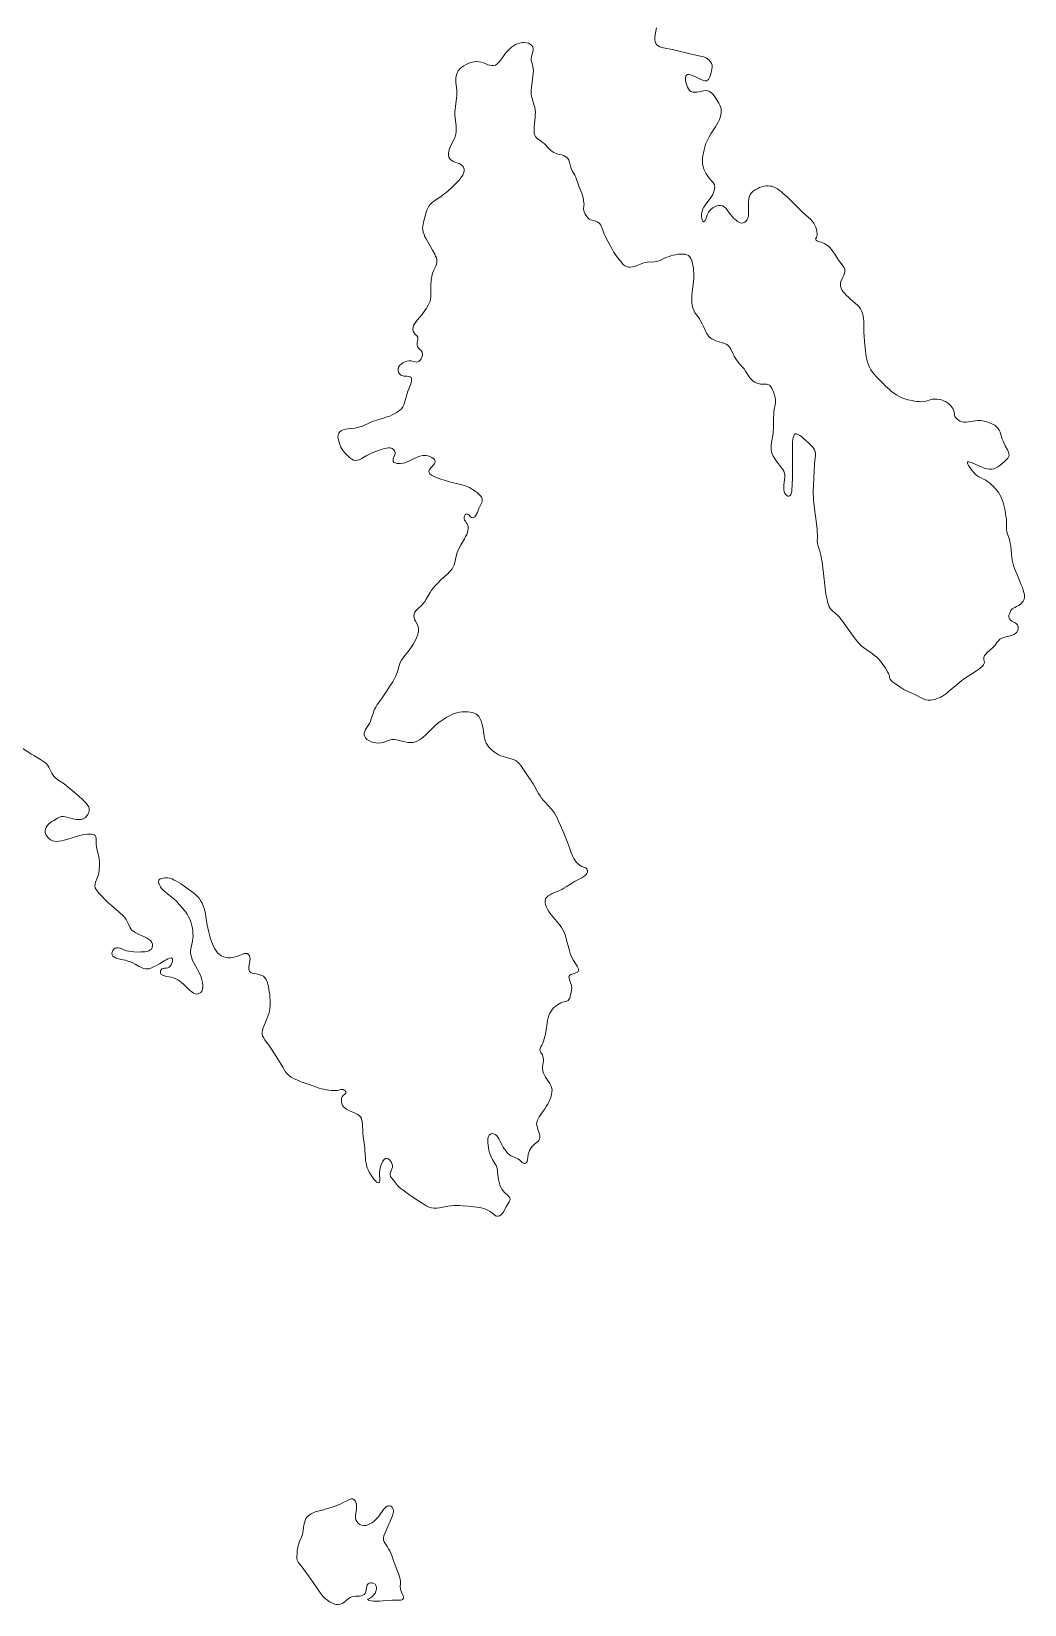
# Model space of a CAD drawing. Header units: metres. Extents: x 793723 to 812165, y 297650 to 314276.
# Drawn here: x 803831 to 804659, y 298313 to 299625 of the extents above; entities that cross this region are included whole.
import ezdxf

# ---------------------------------------------------------------- set-up
doc = ezdxf.new("R2010")
doc.units = ezdxf.units.M

msp = doc.modelspace()

# ---------------------------------------------------------------- linework, layer by layer
at = {"linetype": 'Continuous', "lineweight": 13}
for points in [[(804352.21, 299627.63), (804351.44, 299623.53), (804351.11, 299621.54), (804350.89, 299619.55), (804350.89, 299617.78), (804351.12, 299616.12), (804351.68, 299614.79), (804352.57, 299613.69), (804353.58, 299612.81), (804355.02, 299612.03), (804356.58, 299611.48), (804358.25, 299611.05), (804366.71, 299609.29), (804371.28, 299608.31), (804375.84, 299607.21), (804380.41, 299606.01), (804382.64, 299605.46), (804388.98, 299604.25)], [(804249.35, 299593.87), (804249.12, 299595.64), (804248.23, 299598.85), (804247.89, 299600.39), (804247.88, 299601.94), (804247.99, 299603.38), (804248.32, 299604.82), (804249.21, 299607.7), (804249.54, 299609.03), (804249.53, 299610.36), (804249.09, 299611.8), (804248.19, 299613.12), (804246.85, 299614.22), (804245.41, 299614.89), (804243.74, 299615.32), (804241.96, 299615.43), (804240.18, 299615.43), (804238.28, 299615.09), (804236.39, 299614.53), (804234.73, 299613.75), (804233.17, 299612.64), (804231.5, 299611.53), (804230.06, 299610.2), (804228.62, 299608.76), (804227.17, 299607.32), (804225.84, 299605.77), (804224.62, 299604.22), (804221.29, 299599.78), (804220.29, 299598.45), (804219.18, 299597.45), (804217.96, 299596.68), (804216.52, 299596.34), (804214.96, 299596.23), (804213.29, 299596.55), (804211.62, 299596.99), (804209.84, 299597.65), (804207.94, 299598.42), (804206.05, 299599.08)], [(804206.05, 299599.08), (804204.16, 299599.52), (804202.15, 299599.63), (804200.04, 299599.4), (804197.93, 299598.84), (804195.7, 299598.17), (804193.7, 299597.28), (804191.7, 299596.17), (804189.92, 299594.95), (804188.26, 299593.62), (804186.93, 299591.96), (804186.04, 299590.18), (804185.49, 299588.3), (804185.05, 299586.2), (804184.94, 299584.1), (804184.95, 299581.99), (804185.17, 299579.89), (804185.74, 299575.69), (804185.85, 299573.59), (804185.86, 299571.26), (804185.64, 299569.05), (804184.66, 299562.19), (804184.33, 299559.86), (804184.22, 299557.54), (804184.23, 299555.21), (804184.45, 299552.78), (804185.14, 299545.81), (804185.25, 299543.48), (804185.15, 299541.27), (804184.93, 299539.06), (804184.27, 299536.95), (804183.49, 299534.85), (804182.5, 299532.86), (804180.5, 299528.87), (804179.62, 299526.87), (804179.06, 299524.99), (804178.74, 299523.11), (804178.74, 299521.45)], [(804388.98, 299604.25), (804390.99, 299603.71), (804392.77, 299603.05), (804393.99, 299602.38), (804395.11, 299601.5), (804396.11, 299600.73), (804397.23, 299599.4), (804398.12, 299598.08), (804398.57, 299596.53), (804398.68, 299594.98), (804398.46, 299593.32), (804398.02, 299591.55), (804397.25, 299588.45), (804396.81, 299587.01), (804396.26, 299585.79), (804395.59, 299584.79), (804394.81, 299584.13), (804393.92, 299583.68), (804392.48, 299583.57), (804390.92, 299584.01), (804389.25, 299584.67), (804383.79, 299587.31), (804382.01, 299588.08), (804380.56, 299588.52), (804379.33, 299588.74), (804378.22, 299588.74), (804377.33, 299588.29), (804376.67, 299587.52), (804376.45, 299586.3), (804376.34, 299584.86), (804376.57, 299583.2), (804376.9, 299581.54), (804377.46, 299579.88), (804378.02, 299578.22), (804378.92, 299576.79), (804379.81, 299575.57), (804381.04, 299574.69), (804382.48, 299574.14)], [(804274.77, 299521.22), (804273.21, 299521.77), (804271.77, 299522.21), (804269.21, 299522.65), (804267.98, 299523.09), (804266.64, 299523.75), (804265.2, 299524.74), (804263.86, 299525.85), (804262.52, 299527.17), (804258.5, 299531.26), (804257.05, 299532.47), (804255.72, 299533.57), (804253.15, 299535.23), (804252.15, 299536), (804251.26, 299536.99), (804250.7, 299538.21), (804250.36, 299539.65), (804250.25, 299541.31), (804250.24, 299543.08), (804250.35, 299544.85), (804250.45, 299547.73), (804251.11, 299553.48), (804251.22, 299555.47), (804251.32, 299557.36), (804251.1, 299559.24), (804250.87, 299561.23), (804250.31, 299563.11), (804248.63, 299568.75), (804248.07, 299570.85), (804247.84, 299572.62), (804247.84, 299574.28), (804247.83, 299576.16), (804247.94, 299577.93), (804248.27, 299580.26), (804249.25, 299587.23), (804249.47, 299589.55), (804249.58, 299591.77), (804249.35, 299593.87)], [(804382.48, 299574.14), (804384.15, 299574.03), (804385.93, 299574.15), (804387.82, 299574.48), (804391.5, 299575.16), (804393.16, 299575.38), (804394.83, 299575.27), (804395.95, 299574.95), (804396.84, 299574.5), (804398.18, 299573.51), (804399.29, 299572.3), (804400.41, 299570.97), (804401.41, 299569.42), (804403.42, 299566.33), (804404.2, 299564.89), (804404.99, 299563.35), (804405.66, 299561.91), (804406.11, 299560.36), (804406.33, 299558.59), (804406.23, 299556.82), (804406.01, 299554.94), (804405.45, 299553.06), (804404.79, 299551.17), (804403.79, 299549.18), (804402.69, 299547.18), (804401.47, 299545.19), (804397.59, 299539.32), (804396.37, 299537.32), (804395.26, 299535.22), (804394.15, 299533), (804393.26, 299530.68), (804392.6, 299528.35), (804391.94, 299526.02), (804391.39, 299523.59), (804390.95, 299521.26), (804390.73, 299518.83), (804390.63, 299516.5), (804390.74, 299514.18)], [(804178.74, 299521.45), (804179.19, 299520.01), (804179.97, 299518.57), (804180.97, 299517.47), (804182.42, 299516.48), (804184.09, 299515.71), (804187.66, 299514.5), (804189.22, 299513.73), (804190.55, 299512.73), (804191.34, 299511.41), (804191.78, 299509.97), (804191.79, 299508.31), (804191.46, 299506.54), (804190.79, 299504.99), (804189.8, 299503.44), (804188.69, 299501.88), (804187.36, 299500.33), (804185.91, 299498.78), (804184.47, 299497.34), (804181.47, 299494.34), (804178.36, 299491.46), (804176.7, 299490.13), (804175.03, 299488.91), (804173.03, 299487.46), (804169.03, 299484.91), (804167.14, 299483.58), (804165.36, 299482.25), (804163.7, 299480.69), (804162.36, 299479.14), (804161.48, 299477.48), (804160.81, 299475.82), (804160.15, 299473.93), (804158.06, 299465.74), (804157.62, 299463.53), (804157.29, 299461.31), (804157.4, 299459.21), (804157.74, 299457.33), (804158.41, 299455.45)], [(804306.96, 299460.54), (804306.4, 299461.87), (804305.84, 299463.2), (804305.06, 299464.3), (804304.17, 299465.19), (804302.94, 299465.96), (804301.6, 299466.51), (804298.71, 299467.28), (804297.37, 299467.71), (804296.15, 299468.27), (804295.14, 299469.26), (804294.25, 299470.36), (804293.36, 299471.58), (804292.58, 299472.79), (804291.91, 299474.12), (804291.57, 299475.45), (804291.45, 299476.66), (804291.78, 299479.32), (804291.89, 299480.65), (804291.78, 299481.76), (804291.1, 299486.07), (804290.65, 299487.95), (804289.98, 299489.83), (804289.31, 299491.82), (804287.63, 299495.69), (804286.84, 299497.68), (804285.61, 299501.33), (804284.94, 299503.1), (804284.05, 299504.98), (804282.04, 299508.62), (804281.25, 299510.39), (804280.58, 299512.27), (804279.68, 299515.81), (804279.23, 299517.47), (804278.45, 299518.8), (804277.45, 299519.68), (804276.22, 299520.45), (804274.77, 299521.22)], [(804390.74, 299514.18), (804391.19, 299511.97), (804391.87, 299509.87), (804392.76, 299507.77), (804393.77, 299505.89), (804394.99, 299504.01), (804396.33, 299502.46), (804398.79, 299499.7), (804399.79, 299498.27), (804400.57, 299496.72), (804400.8, 299495.28), (804400.69, 299493.73), (804400.36, 299492.07), (804399.81, 299490.41), (804399.15, 299488.86), (804398.15, 299487.2), (804396.93, 299485.31), (804394.15, 299481.77), (804392.82, 299479.99), (804391.71, 299478.22), (804390.72, 299476.34), (804390.28, 299474.45), (804389.95, 299472.57), (804389.95, 299470.69), (804390.18, 299469.03), (804390.4, 299467.59), (804390.85, 299466.6), (804391.41, 299466.05), (804391.85, 299466.16), (804392.41, 299466.49), (804392.85, 299467.05), (804393.29, 299468.15), (804394.29, 299470.92), (804394.84, 299472.47), (804395.62, 299473.91), (804396.73, 299475.35), (804397.95, 299476.57), (804399.39, 299477.68)], [(804399.39, 299477.68), (804400.95, 299478.57), (804402.51, 299479.24), (804404.17, 299479.69), (804405.73, 299479.69), (804407.29, 299479.25), (804408.74, 299478.48), (804409.97, 299477.38), (804410.97, 299476.16), (804412.87, 299473.51), (804414.1, 299471.96), (804415.43, 299470.42), (804416.88, 299468.87), (804418.33, 299467.55), (804419.89, 299466.33), (804421.45, 299465.34), (804422.9, 299464.9), (804424.46, 299465.01), (804425.79, 299465.57), (804427.13, 299466.46), (804428.01, 299467.9), (804428.68, 299469.56), (804429.01, 299471.55), (804429.11, 299473.66), (804429.11, 299475.87), (804428.99, 299480.52), (804429.09, 299482.73), (804429.2, 299484.94), (804429.64, 299486.94), (804430.42, 299488.71), (804431.53, 299490.15), (804432.97, 299491.48), (804434.64, 299492.59), (804436.41, 299493.59), (804438.3, 299494.48), (804440.19, 299495.26), (804442.2, 299495.82), (804443.75, 299496.04)], [(804443.75, 299496.04), (804445.42, 299496.05), (804447.2, 299495.83), (804448.54, 299495.61), (804449.76, 299495.17), (804451.55, 299494.4), (804453.22, 299493.41), (804454.78, 299492.19), (804456.45, 299490.98), (804458.01, 299489.66), (804459.57, 299488.33), (804461.24, 299486.9), (804462.69, 299485.35), (804472.17, 299475.97), (804473.85, 299474.31), (804479.09, 299469.67), (804480.76, 299468.13), (804482.21, 299466.47), (804483.44, 299464.82), (804484.44, 299463.16), (804485.12, 299461.39), (804485.68, 299459.62), (804486.01, 299457.85), (804486.13, 299456.3), (804486.13, 299454.86), (804486.02, 299453.75), (804485.8, 299453.2), (804485.58, 299452.76), (804485.03, 299452.09), (804484.91, 299451.76), (804485.03, 299451.32), (804485.36, 299450.77), (804485.81, 299450.32), (804486.59, 299449.88), (804487.37, 299449.44), (804489.48, 299448.89), (804490.82, 299448.45), (804492.38, 299447.79)], [(804158.41, 299455.45), (804159.2, 299453.57), (804160.09, 299451.69), (804161.21, 299449.81), (804165.56, 299442.3), (804167.46, 299438.98), (804168.13, 299437.43), (804168.81, 299435.89), (804169.14, 299434.34), (804169.15, 299432.46), (804168.82, 299430.69), (804168.26, 299428.91), (804167.49, 299427.25), (804166.6, 299425.59), (804165.83, 299423.82), (804165.28, 299422.05), (804164.84, 299420.05), (804164.51, 299418.17), (804164.29, 299416.18), (804164.18, 299414.3), (804164.07, 299412.31), (804163.97, 299410.31), (804164.08, 299408.43), (804164.2, 299404.89), (804164.09, 299403.12), (804163.88, 299401.46), (804163.43, 299399.8), (804162.66, 299398.14), (804161.88, 299396.48), (804160.11, 299393.37), (804159.22, 299391.93), (804158, 299390.27), (804156.78, 299388.61), (804152.79, 299383.95), (804151.57, 299382.4), (804150.46, 299380.85), (804149.68, 299379.41), (804149.24, 299377.86)], [(804375.89, 299438.9), (804374.11, 299439.12), (804372.22, 299439.11), (804370.21, 299438.89), (804368.21, 299438.55), (804366.1, 299438.1), (804364.1, 299437.54), (804362.1, 299436.88), (804359.98, 299436.1), (804356.09, 299434.32), (804354.2, 299433.54), (804352.31, 299432.87), (804350.53, 299432.53), (804348.97, 299432.42), (804345.97, 299432.52), (804344.41, 299432.41), (804342.74, 299432.07), (804340.96, 299431.52), (804335.63, 299429.4), (804333.85, 299428.84), (804332.18, 299428.4), (804330.4, 299428.17), (804328.84, 299428.28), (804327.28, 299428.61), (804325.84, 299429.38), (804324.61, 299430.37), (804323.38, 299431.7), (804322.15, 299433.13), (804318.81, 299437.44), (804317.8, 299438.88), (804316.8, 299440.32), (804315.79, 299442.08), (804314.9, 299443.85), (804312.1, 299449.38), (804309.53, 299454.02), (804308.75, 299455.57), (804308.08, 299457.23), (804306.96, 299460.54)], [(804408.88, 299364.61), (804407.21, 299365.16), (804403.65, 299366.04), (804401.87, 299366.7), (804400.09, 299367.47), (804398.53, 299368.35), (804396.97, 299369.34), (804395.74, 299370.67), (804394.85, 299371.88), (804394.07, 299373.21), (804391.49, 299378.74), (804390.38, 299380.84), (804389.26, 299382.94), (804388.14, 299384.93), (804384.35, 299390.45), (804383.34, 299392.33), (804382.56, 299394.21), (804382, 299396.2), (804381.77, 299398.3), (804381.65, 299400.4), (804381.76, 299402.62), (804381.86, 299404.83), (804382.08, 299407.15), (804382.96, 299414.02), (804383.17, 299416.34), (804383.28, 299418.67), (804383.39, 299420.99), (804383.38, 299423.2), (804383.26, 299425.42), (804383.04, 299427.63), (804382.7, 299429.62), (804382.25, 299431.61), (804381.69, 299433.49), (804381.02, 299435.26), (804380.12, 299436.7), (804379.01, 299437.8), (804377.56, 299438.57), (804375.89, 299438.9)], [(804492.38, 299447.79), (804493.94, 299446.91), (804495.5, 299445.92), (804496.84, 299444.48), (804498.18, 299442.94), (804499.4, 299441.28), (804500.63, 299439.51), (804504.09, 299434.1), (804505.32, 299432.44), (804507.78, 299429.24), (804508.67, 299427.69), (804509.23, 299426.14), (804509.35, 299424.59), (804509.02, 299423.04), (804508.57, 299421.49), (804507.8, 299419.94), (804506.36, 299416.84), (804505.81, 299415.29), (804505.59, 299413.63), (804505.7, 299412.19), (804506.15, 299410.75), (804506.93, 299409.32), (804508.05, 299407.66), (804509.39, 299406.11), (804510.84, 299404.46), (804512.29, 299403.13), (804513.74, 299401.7), (804518.31, 299397.72), (804519.87, 299396.4), (804521.21, 299394.96), (804522.44, 299393.42), (804523.33, 299391.87), (804524.11, 299389.88), (804524.67, 299387.67), (804524.9, 299385.46), (804525.13, 299383.13), (804525.26, 299375.83), (804525.26, 299373.28)], [(804149.24, 299377.86), (804149.13, 299376.31), (804149.47, 299374.76), (804150.14, 299373.32), (804150.92, 299372.33), (804152.59, 299370.67), (804153.15, 299369.79), (804153.27, 299368.68), (804153.16, 299367.57), (804152.72, 299365.36), (804152.61, 299364.25), (804152.61, 299363.15), (804153.06, 299361.93), (804153.84, 299360.72), (804154.62, 299359.83), (804155.63, 299358.95), (804156.41, 299358.07), (804156.96, 299357.18), (804157.19, 299355.85), (804157.08, 299354.53), (804156.64, 299353.09), (804156.09, 299351.76), (804155.31, 299350.54), (804154.31, 299349.65), (804153.31, 299349.09), (804152.42, 299348.98), (804151.42, 299349.2), (804148.86, 299349.86), (804147.41, 299350.08), (804145.85, 299350.07), (804144.18, 299349.74), (804142.63, 299349.18), (804140.85, 299348.29), (804139.29, 299347.29), (804138.07, 299346.18), (804137.07, 299344.85), (804136.74, 299343.41), (804136.75, 299341.86)], [(804525.26, 299373.28), (804525.38, 299370.85), (804525.73, 299365.87), (804526.18, 299361), (804526.52, 299358.46), (804526.86, 299356.02), (804527.2, 299353.7), (804527.65, 299351.27), (804528.21, 299348.94), (804529, 299346.73), (804529.89, 299344.63), (804531.01, 299342.64), (804532.46, 299340.65), (804533.91, 299338.89), (804535.58, 299337.01), (804538.71, 299333.7), (804541.72, 299330.5), (804543.28, 299328.95), (804544.84, 299327.51), (804546.51, 299326.08), (804548.3, 299324.53), (804550.3, 299323.1), (804552.31, 299321.78), (804554.32, 299320.56), (804556.43, 299319.46), (804558.55, 299318.58), (804560.22, 299318.03), (804562, 299317.59), (804565.67, 299316.83), (804567.57, 299316.5), (804569.46, 299316.17), (804571.35, 299316.07), (804573.13, 299315.96), (804574.91, 299316.07), (804576.8, 299316.52), (804580.58, 299317.53), (804582.36, 299317.97), (804584.26, 299318.09)], [(804450.19, 299307.38), (804450.41, 299309.48), (804451.29, 299313.36), (804451.51, 299315.24), (804451.5, 299317.34), (804451.27, 299319.34), (804450.82, 299321.33), (804450.15, 299323.32), (804449.37, 299325.2), (804448.59, 299326.85), (804447.58, 299328.4), (804446.47, 299329.62), (804445.24, 299330.39), (804443.9, 299330.61), (804440.68, 299330.6), (804439.12, 299330.71), (804437.45, 299331.03), (804435.89, 299331.47), (804434.33, 299332.13), (804432.88, 299333.02), (804431.43, 299334.34), (804430.2, 299335.89), (804428.98, 299337.65), (804426.63, 299341.41), (804425.4, 299343.29), (804424.06, 299344.84), (804421.27, 299347.93), (804420.05, 299349.36), (804418.93, 299350.91), (804417.93, 299352.46), (804416.92, 299354.01), (804416.14, 299355.55), (804414.24, 299359.86), (804413.57, 299361.19), (804412.67, 299362.3), (804411.78, 299363.18), (804410.44, 299364.06), (804408.88, 299364.61)], [(804136.75, 299341.86), (804137.19, 299340.43), (804137.87, 299339.1), (804138.98, 299338.11), (804140.21, 299337.67), (804141.54, 299337.34), (804144.44, 299337.12), (804145.77, 299337.02), (804146.88, 299336.69), (804147.66, 299336.13), (804148.11, 299335.36), (804148.11, 299334.37), (804148.01, 299333.15), (804147.67, 299331.82), (804147.12, 299330.16), (804145.02, 299324.62), (804144.36, 299322.74), (804143.8, 299320.74), (804142.81, 299316.87), (804142.26, 299314.99), (804141.6, 299313.21), (804140.71, 299311.55), (804139.6, 299310.11), (804138.27, 299308.89), (804136.82, 299307.78), (804135.27, 299306.78), (804133.6, 299305.78), (804131.82, 299304.89), (804129.82, 299304), (804127.71, 299303.22), (804125.6, 299302.56), (804119.15, 299300.55), (804117.03, 299299.88), (804114.92, 299299.1), (804112.92, 299298.32), (804107.03, 299295.65), (804105.03, 299294.98), (804103.02, 299294.43)], [(804465.03, 299241.35), (804464.7, 299239.69), (804464.25, 299238.36), (804463.48, 299237.48), (804462.7, 299237.14), (804461.92, 299237.25), (804460.92, 299237.69), (804460.14, 299238.46), (804459.35, 299239.46), (804458.79, 299241.01), (804458.46, 299242.78), (804458.34, 299244.66), (804458.56, 299246.65), (804458.99, 299250.85), (804459.21, 299252.74), (804459.21, 299254.51), (804458.98, 299256.28), (804458.42, 299257.94), (804457.53, 299259.48), (804456.41, 299260.92), (804454.07, 299264.01), (804452.95, 299265.56), (804450.72, 299268.87), (804449.6, 299270.64), (804448.82, 299272.41), (804448.26, 299274.07), (804448.03, 299275.95), (804447.92, 299277.83), (804448.02, 299279.71), (804448.13, 299281.7), (804448.46, 299283.7), (804449.45, 299289.45), (804449.67, 299291.45), (804449.88, 299293.77), (804449.99, 299296.09), (804449.97, 299302.96), (804450.08, 299305.17), (804450.19, 299307.38)], [(804584.26, 299318.09), (804586.15, 299318.09), (804588.04, 299317.87), (804589.82, 299317.44), (804591.6, 299316.78), (804593.39, 299316), (804594.83, 299315.01), (804596.28, 299313.91), (804597.51, 299312.69), (804598.63, 299311.48), (804599.52, 299310.15), (804600.08, 299308.83), (804600.41, 299307.5), (804600.75, 299304.96), (804601.09, 299303.74), (804601.76, 299302.63), (804602.77, 299301.53), (804603.99, 299300.54), (804605.44, 299299.76), (804607, 299299.22), (804608.67, 299298.89), (804610.45, 299298.89), (804612.34, 299299.12), (804616.23, 299299.79), (804618.24, 299300.13), (804620.24, 299300.24), (804622.35, 299300.25), (804624.47, 299299.92), (804626.58, 299299.48), (804628.7, 299298.93), (804630.7, 299298.16), (804632.6, 299297.28), (804634.38, 299296.29), (804635.94, 299295.08), (804637.28, 299293.64), (804638.17, 299292.09), (804638.96, 299290.43), (804639.52, 299288.55)], [(804103.02, 299294.43), (804100.91, 299293.98), (804094.79, 299293.19), (804092.9, 299292.96), (804091.12, 299292.52), (804089.57, 299291.85), (804088.34, 299290.96), (804087.46, 299289.85), (804086.9, 299288.3), (804086.68, 299286.64), (804086.8, 299284.98), (804087.25, 299283.1), (804087.81, 299281.22), (804088.37, 299279.68), (804089.04, 299278.13), (804089.93, 299276.58), (804091.05, 299274.92), (804092.39, 299273.38), (804095.18, 299270.4), (804096.63, 299269.07), (804098.19, 299267.97), (804099.75, 299267.2), (804101.19, 299266.98), (804102.75, 299267.09), (804104.31, 299267.54), (804105.87, 299268.21), (804107.53, 299269.1), (804110.87, 299271.21), (804112.87, 299272.32), (804115.09, 299273.32), (804117.31, 299274.21), (804119.54, 299274.99), (804123.54, 299276.44), (804125.43, 299276.99), (804127.1, 299277.33), (804128.77, 299277.55), (804130.21, 299277.45), (804131.77, 299277.01)], [(804483.18, 299236.41), (804483.06, 299238.85), (804483.05, 299241.17), (804483.15, 299245.93), (804483.36, 299253.01), (804483.68, 299257.66), (804484.11, 299264.52), (804484.33, 299266.85), (804484.77, 299270.83), (804484.87, 299272.6), (804484.65, 299274.37), (804484.09, 299275.81), (804483.19, 299277.25), (804481.97, 299278.68), (804480.63, 299280.01), (804479.29, 299281.33), (804476.17, 299284.2), (804474.61, 299285.53), (804473.16, 299286.85), (804471.71, 299287.84), (804470.26, 299288.73), (804469.03, 299289.17), (804468.03, 299289.16), (804467.26, 299288.61), (804466.7, 299287.5), (804466.26, 299286.17), (804466.04, 299284.51), (804465.82, 299282.74), (804465.72, 299280.86), (804465.61, 299276.65), (804465.62, 299272.34), (804465.64, 299265.81), (804465.66, 299255.85), (804465.67, 299251.53), (804465.46, 299247.44), (804465.35, 299245.45), (804465.24, 299243.34), (804465.03, 299241.35)], [(804639.52, 299288.55), (804640.64, 299284.79), (804641.31, 299282.91), (804642.09, 299281.04), (804643.1, 299279.16), (804645, 299275.73), (804645.78, 299274.07), (804646.23, 299272.52), (804646.34, 299270.98), (804645.9, 299269.87), (804645.24, 299268.76), (804644.24, 299267.65), (804643.02, 299266.54), (804640.24, 299264.1), (804638.57, 299262.88), (804637.02, 299261.77), (804635.35, 299260.77), (804633.57, 299260.1), (804631.79, 299259.65), (804629.79, 299259.65), (804627.67, 299259.98), (804625.56, 299260.64), (804623.33, 299261.52), (804621.21, 299262.4), (804615.42, 299265.04), (804613.86, 299265.59), (804612.64, 299265.92), (804611.75, 299265.81), (804611.53, 299265.36), (804611.64, 299264.81), (804611.98, 299263.93), (804612.53, 299262.82), (804613.32, 299261.72), (804615.33, 299258.84), (804616.55, 299257.19), (804617.89, 299255.64), (804619.34, 299254.32), (804621.12, 299253.21)], [(804131.77, 299277.01), (804133, 299276.12), (804133.89, 299275.02), (804134.34, 299273.8), (804134.23, 299272.48), (804133.9, 299271.04), (804132.79, 299268.38), (804132.58, 299267.16), (804132.69, 299266.16), (804133.25, 299265.39), (804134.36, 299264.84), (804135.7, 299264.51), (804137.26, 299264.29), (804138.92, 299264.3), (804140.7, 299264.63), (804142.59, 299265.08), (804144.48, 299265.86), (804146.37, 299266.64), (804150.27, 299268.53), (804152.16, 299269.42), (804154.05, 299270.2), (804155.94, 299270.75), (804157.83, 299271.09), (804159.83, 299271.09), (804161.61, 299270.77), (804163.39, 299270.22), (804164.95, 299269.56), (804166.18, 299268.67), (804167.18, 299267.68), (804167.63, 299266.58), (804167.63, 299265.47), (804167.08, 299264.36), (804166.3, 299263.25), (804164.3, 299261.03), (804163.42, 299260.04), (804162.75, 299258.93), (804162.42, 299257.93), (804162.64, 299256.83)], [(804162.64, 299256.83), (804163.31, 299255.83), (804164.65, 299254.73), (804166.21, 299253.85), (804168.1, 299253.08), (804172.34, 299251.43), (804176.46, 299250.11), (804178.57, 299249.45), (804180.8, 299248.79), (804187.7, 299247.14), (804189.93, 299246.6), (804192.16, 299245.94), (804194.38, 299245.17), (804196.39, 299244.29), (804198.06, 299243.41), (804199.73, 299242.3), (804201.18, 299241.31), (804202.63, 299240.21), (804204.19, 299238.88), (804205.42, 299237.56), (804206.42, 299236.23), (804206.98, 299234.9), (804206.99, 299233.47), (804206.54, 299231.92), (804205.88, 299230.25), (804204.22, 299226.82), (804202.89, 299223.61), (804202.23, 299222.06), (804201.45, 299220.84), (804200.67, 299219.84), (804199.78, 299219.29), (804198.89, 299219.06), (804198, 299219.39), (804197.22, 299219.94), (804195.66, 299221.49), (804194.88, 299222.15), (804194.21, 299222.37), (804193.32, 299222.15)], [(804621.12, 299253.21), (804623.02, 299252.33), (804624.91, 299251.45), (804626.81, 299250.46), (804628.37, 299249.36), (804629.93, 299248.25), (804631.49, 299246.93), (804632.94, 299245.6), (804634.28, 299244.17), (804635.61, 299242.62), (804636.73, 299241.3), (804637.74, 299239.86), (804638.63, 299238.42), (804639.75, 299236.32), (804640.53, 299234.22), (804641.31, 299232.01), (804641.99, 299229.8), (804642.55, 299227.48), (804643, 299225.26), (804643.34, 299222.94), (804643.68, 299220.62), (804644.02, 299218.41), (804644.13, 299216.08), (804644.14, 299211.77), (804644.26, 299209.55), (804644.48, 299207.56), (804644.93, 299205.57), (804646.28, 299201.81), (804646.84, 299199.93), (804647.29, 299197.72), (804647.63, 299195.51), (804648.2, 299188.65), (804648.54, 299186.21), (804648.88, 299183.89), (804649.44, 299181.57), (804650.11, 299179.25), (804650.9, 299176.92), (804652.69, 299172.39)], [(804518.39, 299117.53), (804517.05, 299119.41), (804514.26, 299123.17), (804508.9, 299130.9), (804507.56, 299132.78), (804506.11, 299134.55), (804504.77, 299136.2), (804503.32, 299137.86), (804501.76, 299139.18), (804498.75, 299141.83), (804497.52, 299143.16), (804496.4, 299144.82), (804495.62, 299146.7), (804494.95, 299148.8), (804494.5, 299151.01), (804494.05, 299153.22), (804493.6, 299155.54), (804493.03, 299160.41), (804491.67, 299172.58), (804490.99, 299177.45), (804490.31, 299182.32), (804489.97, 299184.64), (804489.52, 299186.96), (804488.96, 299189.17), (804488.4, 299191.28), (804487.28, 299194.7), (804486.83, 299196.36), (804486.49, 299198.02), (804486.37, 299199.57), (804486.48, 299202.78), (804486.47, 299204.88), (804486.36, 299207.21), (804486.24, 299209.53), (804485.67, 299214.29), (804484.09, 299226.57), (804483.52, 299231.43), (804483.29, 299233.98), (804483.18, 299236.41)], [(804193.32, 299222.15), (804192.66, 299221.48), (804192.1, 299220.6), (804191.77, 299219.38), (804191.77, 299218.27), (804192.22, 299217.28), (804192.89, 299216.28), (804193.56, 299215.18), (804194.34, 299214.07), (804194.9, 299212.86), (804195.13, 299211.53), (804195.13, 299210.09), (804195.02, 299208.65), (804194.69, 299207.1), (804194.03, 299205.33), (804193.14, 299203.45), (804192.15, 299201.67), (804188.93, 299196.02), (804187.93, 299194.14), (804186.94, 299192.14), (804186.16, 299190.15), (804185.5, 299188.16), (804184.07, 299181.85), (804183.52, 299179.96), (804182.74, 299178.19), (804181.85, 299176.64), (804180.74, 299175.2), (804179.52, 299173.76), (804178.19, 299172.54), (804175.19, 299169.99), (804172.53, 299167.44), (804169.86, 299164.66), (804167.2, 299161.89), (804165.98, 299160.34), (804164.76, 299158.9), (804163.54, 299156.9), (804160.1, 299151.14), (804158.99, 299149.37)], [(804652.69, 299172.39), (804655.6, 299165.54), (804656.49, 299163.33), (804657.39, 299161.11), (804658.06, 299158.9), (804658.73, 299156.8), (804659.07, 299154.81), (804659.19, 299152.93), (804658.86, 299151.16), (804658.08, 299149.61), (804656.97, 299148.17), (804655.53, 299146.95), (804654.08, 299145.95), (804652.53, 299145.06), (804651.19, 299144.39), (804649.41, 299143.61), (804648.75, 299143.17), (804648.19, 299142.61), (804647.75, 299141.95), (804646.53, 299139.18), (804646.2, 299138.07), (804645.98, 299137.08), (804646.09, 299135.97), (804646.65, 299134.86), (804647.43, 299133.87), (804648.66, 299132.99), (804651.33, 299131.55), (804652.56, 299130.78), (804653.45, 299129.79), (804653.9, 299128.68), (804654.01, 299127.47), (804653.9, 299126.14), (804653.46, 299124.92), (804652.69, 299123.7), (804651.69, 299122.59), (804650.35, 299121.81), (804648.91, 299121.15), (804647.13, 299120.7)], [(804158.99, 299149.37), (804157.66, 299147.59), (804156.22, 299146.04), (804153.22, 299143.16), (804152, 299141.83), (804150.89, 299140.39), (804150.11, 299138.83), (804149.89, 299137.4), (804150.12, 299135.96), (804150.57, 299134.41), (804151.35, 299132.97), (804152.91, 299129.88), (804153.47, 299128.33), (804153.92, 299126.67), (804153.93, 299124.9), (804153.6, 299123.02), (804153.05, 299121.14), (804152.27, 299119.14), (804151.39, 299117.15), (804150.28, 299115.26), (804149.17, 299113.27), (804147.95, 299111.39), (804146.62, 299109.61), (804145.18, 299107.73), (804142.29, 299104.18), (804140.96, 299102.3), (804139.74, 299100.52), (804138.63, 299098.53), (804137.86, 299096.76), (804137.3, 299094.76), (804136.2, 299090.78), (804135.54, 299088.78), (804134.65, 299086.68), (804133.54, 299084.57), (804132.43, 299082.47), (804131.1, 299080.47), (804129.77, 299078.37), (804127.11, 299074.38)], [(804586.15, 299068.33), (804584.38, 299067.66), (804582.48, 299067.22), (804580.7, 299066.99), (804578.92, 299066.99), (804576.92, 299067.43), (804574.92, 299068.2), (804572.91, 299069.08), (804569.46, 299070.95), (804567.67, 299071.72), (804562.1, 299074.25), (804560.21, 299075.13), (804558.43, 299076.02), (804556.87, 299077.01), (804555.31, 299078.11), (804550.63, 299081.31), (804549.18, 299082.3), (804548.06, 299083.41), (804547.17, 299084.51), (804546.72, 299085.62), (804546.61, 299086.83), (804546.27, 299088.05), (804545.82, 299089.38), (804545.04, 299090.7), (804543.25, 299093.69), (804541.13, 299096.89), (804540.02, 299098.44), (804538.79, 299099.98), (804537.45, 299101.42), (804535.89, 299102.97), (804534.11, 299104.29), (804532.32, 299105.61), (804526.75, 299109.58), (804524.85, 299110.91), (804523.07, 299112.34), (804521.51, 299114), (804519.95, 299115.66), (804518.39, 299117.53)], [(804647.13, 299120.7), (804643.57, 299119.81), (804641.79, 299119.25), (804640.12, 299118.69), (804638.68, 299117.8), (804637.35, 299116.58), (804636.12, 299115.14), (804635.13, 299113.7), (804634.02, 299112.26), (804632.57, 299110.82), (804628.13, 299106.83), (804626.91, 299105.49), (804626.13, 299104.61), (804625.58, 299103.61), (804625.25, 299102.72), (804625.25, 299101.62), (804625.36, 299100.62), (804625.59, 299099.63), (804625.7, 299098.74), (804625.59, 299097.75), (804624.93, 299096.53), (804623.93, 299095.2), (804622.49, 299093.98), (804620.93, 299092.76), (804619.15, 299091.42), (804615.15, 299088.87), (804609.93, 299085.54), (804608.37, 299084.43), (804606.82, 299083.32), (804605.15, 299082.1), (804603.49, 299080.65), (804595.6, 299073.89), (804594.05, 299072.55), (804592.38, 299071.44), (804590.71, 299070.44), (804589.38, 299069.67), (804588.04, 299069.11), (804586.15, 299068.33)], [(804127.11, 299074.38), (804121.45, 299066.29), (804119.13, 299062.74), (804118.13, 299061.08), (804117.24, 299059.53), (804116.69, 299058.2), (804116.25, 299056.87), (804114.48, 299051.55), (804113.81, 299049.56), (804112.82, 299047.57), (804111.82, 299045.79), (804110.71, 299044.13), (804109.71, 299042.58), (804108.94, 299040.92), (804108.61, 299039.48), (804108.61, 299038.04), (804108.95, 299036.71), (804109.62, 299035.5), (804110.84, 299034.28), (804112.4, 299033.29), (804114.3, 299032.41), (804116.19, 299031.86), (804118.31, 299031.42), (804120.42, 299031.32), (804122.42, 299031.43), (804124.31, 299031.88), (804127.98, 299033.22), (804129.76, 299033.77), (804131.65, 299034.11), (804133.55, 299034.11), (804135.44, 299033.9), (804137.44, 299033.46), (804141.45, 299032.47), (804143.45, 299032.03), (804145.46, 299031.71), (804147.35, 299031.71), (804149.24, 299031.83), (804151.02, 299032.27)], [(804151.02, 299032.27), (804152.69, 299032.83), (804154.58, 299033.83), (804156.24, 299035.05), (804158.02, 299036.38), (804159.58, 299037.93), (804166.13, 299044.37), (804167.79, 299045.92), (804169.46, 299047.36), (804171.01, 299048.58), (804172.57, 299049.58), (804175.68, 299051.69), (804177.57, 299052.8), (804179.57, 299054.03), (804181.57, 299055.03), (804183.57, 299055.92), (804185.68, 299056.58), (804188.02, 299057.14), (804190.36, 299057.37), (804192.58, 299057.37), (804194.92, 299057.38), (804196.92, 299057.16), (804198.82, 299056.72), (804200.26, 299056.29), (804201.6, 299055.62), (804202.83, 299054.74), (804204.05, 299053.42), (804205.06, 299051.65), (804205.95, 299049.77), (804206.63, 299047.67), (804207.19, 299045.57), (804207.64, 299043.24), (804208.09, 299041.03), (804208.65, 299036.94), (804209.1, 299034.84), (804209.55, 299032.96), (804210.33, 299031.19), (804211.23, 299029.42)], [(803865.06, 298968.33), (803866.96, 298967.89), (803868.96, 298967.56), (803870.85, 298967.46), (803872.52, 298967.57), (803874.19, 298968.02), (803875.75, 298968.91), (803877.08, 298970.24), (803878.08, 298971.79), (803878.85, 298973.45), (803879.18, 298975.11), (803879.07, 298976.88), (803878.51, 298978.43), (803877.61, 298979.98), (803876.39, 298981.41), (803874.94, 298982.85), (803873.37, 298984.4), (803868.25, 298988.81), (803863.45, 298993.11), (803861.78, 298994.55), (803860.11, 298995.87), (803858.32, 298997.2), (803853.08, 299000.73), (803851.52, 299001.94), (803850.07, 299003.27), (803848.85, 299004.7), (803847.95, 299006.25), (803845.61, 299011.11), (803844.71, 299012.55), (803843.48, 299013.98), (803842.04, 299015.31), (803840.36, 299016.41), (803838.58, 299017.63), (803833.01, 299020.93), (803831.11, 299022.15), (803823.42, 299027.11)], [(804211.23, 299029.42), (804212.46, 299027.87), (804213.91, 299026.44), (804215.47, 299025.11), (804217.14, 299023.79), (804218.81, 299022.69), (804220.59, 299021.58), (804222.49, 299020.7), (804224.38, 299019.93), (804226.27, 299019.38), (804230.06, 299018.4), (804231.84, 299017.96), (804233.51, 299017.3), (804235.18, 299016.53), (804236.63, 299015.42), (804237.86, 299014.1), (804239.09, 299012.66), (804240.31, 299011), (804241.43, 299009.35), (804244.67, 299004.26), (804248.24, 298998.96), (804249.47, 298997.19), (804250.59, 298995.2), (804252.82, 298991.11), (804253.94, 298989.13), (804255.17, 298987.14), (804256.51, 298985.26), (804258.07, 298983.49), (804262.76, 298978.3), (804264.32, 298976.53), (804265.77, 298974.77), (804267.11, 298972.89), (804268.34, 298970.9), (804269.34, 298968.8), (804270.35, 298966.7), (804272.25, 298962.39), (804274.93, 298956.2), (804276.61, 298951.88)], [(803884.8, 298953.1), (803884.24, 298954.1), (803883.35, 298954.65), (803882.23, 298955.09), (803880.9, 298955.31), (803879.34, 298955.31), (803877.78, 298955.3), (803875.67, 298955.08), (803873.66, 298954.74), (803871.44, 298954.29), (803869.33, 298953.62), (803860.54, 298950.84), (803858.43, 298950.17), (803856.32, 298949.72), (803854.2, 298949.49), (803852.2, 298949.27), (803850.31, 298949.37), (803848.64, 298949.81), (803846.85, 298950.7), (803845.29, 298951.91), (803844.07, 298953.34), (803843.06, 298955), (803842.61, 298956.77), (803842.5, 298958.21), (803842.72, 298959.65), (803843.27, 298960.98), (803844.16, 298962.31), (803845.38, 298963.53), (803846.71, 298964.64), (803848.16, 298965.75), (803849.71, 298966.75), (803852.82, 298968.75), (803854.49, 298969.52), (803856.16, 298969.97), (803857.83, 298970.09), (803859.5, 298969.76), (803861.39, 298969.32), (803865.06, 298968.33)], [(803911.78, 298880.79), (803910.99, 298882.45), (803909.99, 298884.22), (803908.65, 298885.99), (803907.09, 298887.64), (803905.41, 298889.19), (803903.63, 298890.85), (803898.06, 298895.48), (803896.16, 298897.14), (803894.6, 298898.57), (803892.93, 298900.12), (803889.92, 298903.21), (803888.58, 298904.75), (803887.24, 298906.19), (803886.01, 298907.63), (803885.01, 298909.17), (803884.33, 298910.61), (803884, 298912.05), (803884.11, 298913.6), (803884.55, 298915.15), (803885.87, 298918.47), (803886.54, 298920.24), (803886.98, 298921.68), (803887.2, 298923.23), (803887.53, 298924.78), (803887.64, 298926.66), (803887.74, 298928.54), (803887.85, 298930.43), (803887.73, 298932.53), (803887.51, 298934.63), (803887.17, 298936.73), (803886.72, 298938.83), (803885.71, 298942.93), (803885.37, 298944.92), (803885.03, 298946.8), (803884.92, 298948.57), (803884.91, 298951.78), (803884.8, 298953.1)], [(804276.61, 298951.88), (804278.29, 298947.68), (804279.08, 298945.58), (804280.87, 298940.61), (804281.65, 298938.73), (804282.55, 298936.74), (804283.44, 298934.97), (804284.45, 298933.31), (804285.67, 298931.76), (804287.01, 298930.44), (804288.57, 298929.23), (804290.02, 298928.45), (804292.14, 298927.57), (804293.14, 298927.13), (804293.92, 298926.58), (804294.48, 298925.81), (804294.81, 298924.81), (804294.7, 298923.6), (804294.15, 298922.38), (804293.15, 298921.16), (804291.71, 298919.94), (804290.04, 298918.94), (804284.04, 298915.71), (804282.26, 298914.71), (804276.93, 298911.27), (804275.15, 298910.27), (804273.37, 298909.16), (804271.37, 298908.27), (804265.37, 298905.71), (804263.59, 298904.82), (804262.03, 298903.94), (804260.7, 298902.83), (804259.81, 298901.61), (804259.37, 298900.06), (804259.37, 298898.4), (804259.82, 298896.52), (804260.5, 298894.53), (804261.39, 298892.65)], [(803942.63, 298918.93), (803940.85, 298918.7), (803939.29, 298918.37), (803938.07, 298917.7), (803937.29, 298916.82), (803937.07, 298915.71), (803937.29, 298914.38), (803937.85, 298912.94), (803938.64, 298911.51), (803939.64, 298910.07), (803940.98, 298908.63), (803942.65, 298907.09), (803944.44, 298905.65), (803948.23, 298902.68), (803950.12, 298901.13), (803951.68, 298899.7), (803953.24, 298898.15), (803954.58, 298896.49), (803957.37, 298893.18), (803959.83, 298890.2), (803960.94, 298888.54), (803961.84, 298886.99), (803962.84, 298885), (803963.63, 298883.01), (803964.3, 298881.02), (803964.86, 298878.92), (803965.31, 298876.82), (803965.65, 298874.61), (803965.77, 298872.51), (803965.88, 298870.4), (803965.77, 298868.3), (803965.45, 298866.2), (803964.01, 298859.78), (803963.8, 298857.78), (803963.8, 298855.68), (803964.14, 298853.8), (803964.7, 298851.81), (803965.48, 298849.93)], [(803995.08, 298852.21), (803993.3, 298852.43), (803991.4, 298853.09), (803989.51, 298853.97), (803987.84, 298855.07), (803986.28, 298856.4), (803985.05, 298857.94), (803983.93, 298859.71), (803982.93, 298861.7), (803982.03, 298863.8), (803981.25, 298865.9), (803980.46, 298868), (803979.79, 298870.21), (803979.23, 298872.54), (803978.67, 298874.75), (803978.11, 298877.07), (803977.66, 298879.5), (803976.53, 298886.58), (803976.08, 298888.91), (803975.52, 298891.23), (803974.95, 298893.44), (803974.17, 298895.65), (803973.28, 298897.86), (803972.05, 298899.85), (803970.82, 298901.84), (803969.26, 298903.61), (803967.92, 298904.93), (803966.36, 298906.15), (803963.24, 298908.57), (803959.56, 298911.22), (803955.88, 298913.76), (803953.99, 298914.97), (803952.09, 298916.07), (803950.2, 298917.07), (803948.3, 298917.95), (803946.41, 298918.5), (803944.41, 298918.82), (803942.63, 298918.93)], [(804261.39, 298892.65), (804262.51, 298890.88), (804263.74, 298889.22), (804265.07, 298887.45), (804270.65, 298880.83), (804271.99, 298879.17), (804273.11, 298877.51), (804274.23, 298875.63), (804275.23, 298873.64), (804276.02, 298871.43), (804276.8, 298869.33), (804277.36, 298867.01), (804279.16, 298860.26), (804279.72, 298858.05), (804280.39, 298855.84), (804281.17, 298853.74), (804281.96, 298851.75), (804282.96, 298849.87), (804284.08, 298848.21), (804286.09, 298845.12), (804286.87, 298843.68), (804287.32, 298842.47), (804287.21, 298841.47), (804286.66, 298840.58), (804285.66, 298839.92), (804284.43, 298839.36), (804281.88, 298838.58), (804280.76, 298838.14), (804279.88, 298837.69), (804279.32, 298836.91), (804279.1, 298836.14), (804279.32, 298835.14), (804279.66, 298834.04), (804280.67, 298831.38), (804281.12, 298829.95), (804281.45, 298828.51), (804281.57, 298826.74), (804281.35, 298825.08)], [(803899.04, 298853.54), (803898.26, 298854.54), (803898.03, 298855.75), (803898.25, 298856.97), (803898.81, 298858.19), (803899.69, 298859.41), (803900.81, 298860.19), (803902.03, 298860.63), (803903.48, 298860.52), (803904.92, 298860.09), (803908.38, 298858.76), (803910.27, 298858.11), (803912.16, 298857.67), (803914.28, 298857.34), (803916.5, 298857.12), (803920.51, 298857.02), (803922.29, 298857.03), (803923.96, 298857.03), (803925.63, 298857.25), (803927.41, 298857.48), (803928.85, 298858.04), (803930.19, 298858.7), (803931.19, 298859.48), (803931.85, 298860.7), (803932.07, 298862.14), (803931.96, 298863.58), (803931.4, 298865.01), (803930.5, 298866.34), (803929.28, 298867.44), (803927.61, 298868.55), (803925.82, 298869.43), (803919.92, 298871.96), (803918.03, 298872.95), (803916.35, 298874.05), (803914.9, 298875.27), (803914.01, 298876.48), (803913.23, 298877.81), (803911.78, 298880.79)], [(803939.9, 298842.9), (803940.9, 298843.35), (803942.13, 298843.57), (803943.35, 298843.68), (803944.69, 298843.91), (803945.8, 298844.35), (803946.8, 298845.24), (803947.69, 298846.46), (803948.24, 298847.68), (803948.68, 298849.01), (803948.79, 298850.22), (803948.68, 298851.33), (803948.23, 298851.88), (803947.45, 298852.1), (803946.23, 298851.77), (803944.89, 298851.21), (803943.34, 298850.43), (803941.67, 298849.54), (803937.78, 298847.21), (803935.89, 298846.1), (803932.22, 298844.32), (803930.56, 298843.54), (803929.11, 298843.1), (803927.66, 298842.87), (803926.33, 298842.87), (803924.55, 298843.31), (803922.76, 298843.97), (803920.98, 298844.85), (803917.42, 298846.94), (803915.52, 298847.94), (803913.52, 298848.71), (803911.51, 298849.48), (803909.51, 298850.14), (803907.5, 298850.57), (803903.61, 298851.45), (803901.83, 298852), (803900.27, 298852.66), (803899.04, 298853.54)], [(803965.48, 298849.93), (803966.49, 298848.05), (803969.62, 298842.3), (803970.73, 298840.31), (803971.63, 298838.32), (803972.52, 298836.11), (803973.2, 298833.9), (803973.76, 298831.69), (803974.1, 298829.59), (803974.1, 298827.6), (803973.77, 298825.82), (803973.22, 298824.5), (803972.33, 298823.39), (803971.22, 298822.61), (803970, 298822.05), (803968.77, 298821.94), (803967.55, 298822.27), (803966.21, 298822.82), (803964.99, 298823.59), (803963.65, 298824.58), (803962.31, 298825.8), (803960.86, 298827.12), (803957.85, 298830.1), (803956.29, 298831.54), (803954.73, 298832.75), (803953.17, 298833.86), (803951.38, 298834.74), (803949.49, 298835.4), (803947.49, 298835.95), (803943.59, 298836.71), (803941.92, 298837.04), (803940.47, 298837.59), (803939.36, 298838.36), (803938.8, 298839.25), (803938.57, 298840.24), (803938.79, 298841.24), (803939.13, 298842.12), (803939.9, 298842.9)], [(804030.11, 298812.23), (804030.22, 298814.55), (804030.1, 298816.88), (804029.98, 298819.09), (804029.76, 298821.41), (804029.42, 298823.74), (804029.08, 298825.95), (804028.63, 298828.16), (804028.07, 298830.26), (804027.51, 298832.14), (804026.72, 298834.02), (804025.72, 298835.57), (804024.6, 298836.78), (804023.15, 298837.56), (804021.59, 298838.11), (804019.92, 298838.43), (804016.7, 298838.98), (804015.14, 298839.42), (804013.91, 298839.86), (804013.02, 298840.63), (804012.57, 298841.74), (804012.35, 298843.06), (804012.45, 298844.5), (804013.11, 298849.59), (804013.33, 298851.14), (804013.22, 298852.58), (804012.88, 298853.91), (804012.1, 298855.01), (804010.98, 298855.68), (804009.65, 298855.89), (804008.53, 298855.78), (804007.2, 298855.34), (804004.53, 298854.22), (804002.75, 298853.55), (804000.86, 298853), (803998.97, 298852.44), (803996.97, 298852.21), (803995.08, 298852.21)], [(804281.35, 298825.08), (804281.13, 298823.31), (804280.69, 298821.65), (804280.36, 298819.99), (804279.92, 298818.55), (804279.25, 298817.44), (804278.59, 298816.55), (804277.59, 298816), (804276.48, 298815.77), (804275.14, 298815.55), (804273.81, 298815.21), (804272.47, 298814.66), (804271.14, 298813.88), (804269.69, 298812.99), (804268.25, 298811.88), (804266.81, 298810.66), (804265.47, 298809.33), (804264.36, 298807.78), (804263.37, 298806), (804262.59, 298804.01), (804262.04, 298802.02), (804261.49, 298799.8), (804261.05, 298797.59), (804259.62, 298788.73), (804259.18, 298786.63), (804258.74, 298784.64), (804258.19, 298782.64), (804257.52, 298780.98), (804256.64, 298779.32), (804255.86, 298777.88), (804255.31, 298776.55), (804254.98, 298775.44), (804255.2, 298774.45), (804255.76, 298773.34), (804257.1, 298771.24), (804257.55, 298770.03), (804257.89, 298768.81), (804258, 298767.48)], [(804087.47, 298741.87), (804086.02, 298741.53), (804084.57, 298741.42), (804082.79, 298741.42), (804081.01, 298741.52), (804079.01, 298741.74), (804077, 298742.07), (804074.89, 298742.5), (804072.89, 298743.05), (804070.88, 298743.6), (804062.64, 298746.57), (804055.96, 298748.88), (804053.73, 298749.76), (804051.61, 298750.64), (804049.5, 298751.52), (804047.6, 298752.73), (804045.93, 298753.95), (804044.37, 298755.49), (804043.03, 298757.15), (804041.8, 298759.03), (804040.69, 298760.91), (804037.11, 298766.76), (804034.88, 298770.3), (804030.75, 298776.93), (804029.63, 298778.48), (804025.72, 298783.67), (804024.72, 298785.33), (804023.82, 298786.99), (804023.37, 298788.64), (804023.37, 298790.3), (804023.7, 298791.96), (804024.25, 298793.74), (804027.46, 298801.38), (804028.24, 298803.48), (804028.9, 298805.59), (804029.45, 298807.8), (804029.89, 298809.91), (804030.11, 298812.23)], [(804258, 298767.48), (804258, 298766.04), (804257.78, 298764.72), (804257.24, 298761.28), (804257.13, 298759.51), (804257.47, 298757.85), (804258.03, 298756.09), (804258.81, 298754.32), (804259.81, 298752.66), (804260.93, 298750.89), (804263.28, 298747.47), (804264.17, 298745.81), (804264.84, 298744.04), (804265.18, 298742.05), (804265.07, 298740.06), (804264.74, 298737.95), (804264.19, 298735.96), (804263.42, 298733.85), (804262.53, 298731.86), (804261.42, 298729.98), (804260.31, 298728.09), (804259.09, 298726.21), (804254.44, 298719.45), (804253.55, 298717.9), (804252.77, 298716.35), (804252.44, 298714.91), (804252.34, 298713.25), (804252.67, 298711.7), (804253.12, 298710.04), (804254.24, 298706.83), (804254.8, 298705.29), (804255.03, 298703.85), (804255.03, 298702.41), (804254.7, 298701.08), (804254.03, 298699.86), (804252.92, 298698.75), (804250.48, 298696.64), (804249.26, 298695.42)], [(804109.74, 298683.05), (804109.63, 298685.04), (804109.17, 298691.35), (804108.94, 298693.78), (804107.69, 298703.29), (804107.47, 298705.62), (804107.35, 298707.83), (804107.12, 298712.26), (804107, 298714.36), (804106.66, 298716.35), (804106.21, 298718.12), (804105.32, 298719.67), (804104.2, 298720.88), (804102.76, 298721.87), (804101.09, 298722.64), (804095.85, 298724.96), (804094.18, 298725.73), (804092.73, 298726.72), (804091.39, 298727.82), (804090.5, 298729.15), (804089.94, 298730.59), (804089.6, 298732.14), (804089.49, 298733.57), (804089.6, 298735.01), (804090.04, 298736.12), (804090.7, 298737.01), (804091.37, 298737.56), (804092.15, 298738.23), (804092.7, 298738.78), (804093.15, 298739.34), (804093.26, 298739.89), (804093.14, 298740.55), (804092.59, 298741.33), (804091.92, 298741.88), (804091.03, 298742.32), (804090.02, 298742.43), (804088.8, 298742.31), (804087.47, 298741.87)], [(804249.26, 298695.42), (804248.15, 298694.2), (804247.15, 298692.87), (804246.38, 298691.43), (804245.71, 298689.88), (804245.38, 298688.22), (804244.72, 298683.57), (804244.39, 298682.24), (804243.84, 298681.36), (804243.28, 298680.8), (804242.62, 298680.58), (804241.84, 298680.58), (804240.83, 298681.13), (804239.94, 298681.79), (804237.94, 298683.67), (804236.71, 298684.55), (804235.37, 298685.21), (804232.37, 298686.42), (804230.92, 298687.08), (804229.47, 298688.08), (804228.02, 298689.4), (804226.79, 298690.95), (804225.67, 298692.6), (804224.56, 298694.26), (804223.55, 298696.03), (804221.65, 298699.57), (804220.76, 298701.22), (804219.87, 298702.66), (804218.75, 298703.99), (804217.75, 298704.87), (804216.41, 298705.42), (804215.07, 298705.53), (804213.85, 298705.08), (804212.85, 298704.31), (804212.19, 298703.09), (804211.74, 298701.54), (804211.64, 298699.77), (804211.64, 298697.88)], [(804211.64, 298697.88), (804211.87, 298695.89), (804212.1, 298693.79), (804212.55, 298691.69), (804213.11, 298689.59), (804213.78, 298687.6), (804214.56, 298685.72), (804215.57, 298684.06), (804217.58, 298680.75), (804218.47, 298679.09), (804219.14, 298677.32), (804219.59, 298675.33), (804219.82, 298673.34), (804220.39, 298669.24), (804220.61, 298667.25), (804221.06, 298665.04), (804221.62, 298662.94), (804222.41, 298660.95), (804223.41, 298659.18), (804224.53, 298657.74), (804225.65, 298656.42), (804228.1, 298654.1), (804229.1, 298653.11), (804229.88, 298652), (804230.22, 298651.01), (804230.11, 298649.79), (804229.56, 298648.57), (804227.78, 298645.8), (804227.01, 298644.47), (804225.34, 298641.59), (804224.57, 298640.15), (804223.68, 298638.93), (804222.68, 298637.82), (804221.46, 298637.04), (804220.24, 298636.6), (804219.01, 298636.71), (804218.01, 298637.04), (804217.12, 298637.81)], [(804130.68, 298673.58), (804131.57, 298676.13), (804132.01, 298677.45), (804132.12, 298678.78), (804131.89, 298680.22), (804131.33, 298681.44), (804130.55, 298682.65), (804129.55, 298683.65), (804128.55, 298684.42), (804127.43, 298684.86), (804126.43, 298684.86), (804125.43, 298684.3), (804124.54, 298683.3), (804123.66, 298681.97), (804122.99, 298680.42), (804122.33, 298678.76), (804121.77, 298676.88), (804121.45, 298675), (804121.23, 298673.23), (804121.23, 298671.23), (804121.57, 298667.69), (804121.69, 298666.25), (804121.36, 298665.15), (804121.02, 298664.81), (804120.47, 298664.59), (804119.8, 298664.7), (804118.91, 298665.14), (804117.9, 298666.14), (804116.79, 298667.35), (804115.78, 298668.68), (804114.78, 298670.22), (804113.77, 298671.77), (804112.77, 298673.54), (804111.87, 298675.31), (804111.09, 298677.08), (804110.53, 298678.96), (804110.08, 298680.95), (804109.74, 298683.05)], [(804217.12, 298637.81), (804216.12, 298638.58), (804214.67, 298639.8), (804212.99, 298640.9), (804211.21, 298641.89), (804209.21, 298642.77), (804207.09, 298643.43), (804204.86, 298643.87), (804200.08, 298644.52), (804195.29, 298645.06), (804190.39, 298645.38), (804187.95, 298645.6), (804185.5, 298645.59), (804183.16, 298645.59), (804180.71, 298645.36), (804178.38, 298645.03), (804171.26, 298643.79), (804169.03, 298643.45), (804166.81, 298643.45), (804164.58, 298643.67), (804162.47, 298644.33), (804160.68, 298645.1), (804159.01, 298646.09), (804153.88, 298649.51), (804148.31, 298653.04), (804146.53, 298654.14), (804144.3, 298655.9), (804140.96, 298658.33), (804139.28, 298659.54), (804137.72, 298660.87), (804136.27, 298662.41), (804132.93, 298666.83), (804131.25, 298668.71), (804130.58, 298669.71), (804130.36, 298670.37), (804130.25, 298671.03), (804130.24, 298672.25), (804130.68, 298673.58)], [(804058.21, 298341.99), (804056.98, 298343.65), (804054.52, 298346.74), (804053.52, 298348.18), (804052.74, 298349.84), (804052.4, 298351.49), (804052.4, 298353.27), (804052.5, 298355.15), (804052.72, 298357.8), (804053.16, 298360.46), (804053.49, 298362.01), (804054.04, 298363.56), (804054.71, 298365.44), (804056.14, 298368.99), (804056.81, 298370.76), (804057.36, 298372.75), (804057.69, 298374.86), (804058.24, 298378.95), (804058.68, 298380.94), (804059.23, 298382.83), (804060, 298384.49), (804061.11, 298385.93), (804062.56, 298387.26), (804064.22, 298388.37), (804066, 298389.37), (804067.78, 298390.04), (804069.78, 298390.6), (804073.79, 298391.6), (804076.01, 298392.27), (804078.24, 298392.94), (804082.68, 298394.39), (804084.91, 298395.17), (804087.13, 298395.95), (804089.13, 298396.95), (804091.13, 298397.84), (804094.69, 298399.73), (804096.36, 298400.5), (804097.69, 298400.95)], [(804097.69, 298400.95), (804099.03, 298400.95), (804100.03, 298400.4), (804100.92, 298399.41), (804101.59, 298397.97), (804102.04, 298396.42), (804102.16, 298394.65), (804102.16, 298392.77), (804101.39, 298387.02), (804101.4, 298385.13), (804101.63, 298383.48), (804102.41, 298382.04), (804103.52, 298380.71), (804104.86, 298379.72), (804106.42, 298379.06)], [(804106.42, 298379.06), (804108.2, 298378.73), (804109.87, 298378.85), (804111.54, 298379.29), (804113.32, 298380.07), (804114.98, 298381.07), (804116.54, 298382.18), (804118.09, 298383.51), (804119.65, 298385.18), (804120.98, 298386.95), (804124.75, 298392.16), (804125.97, 298393.49), (804127.08, 298394.6), (804128.31, 298395.26), (804129.53, 298395.27), (804130.76, 298394.83), (804131.76, 298393.94), (804132.54, 298392.84), (804132.99, 298391.51), (804132.99, 298390.3), (804132.77, 298389.08), (804132.44, 298387.86), (804131.78, 298386.2), (804126.57, 298374.13), (804125.69, 298372.13), (804125.02, 298370.25), (804124.69, 298368.37), (804124.7, 298366.6), (804125.15, 298365.05), (804125.93, 298363.72), (804127.94, 298360.85), (804128.94, 298359.19), (804129.95, 298357.53), (804130.73, 298355.76), (804131.51, 298353.77), (804132.19, 298351.9), (804134.31, 298345.81), (804136.67, 298339.73)], [(804117.55, 298329.84), (804116.32, 298330.5), (804115.1, 298330.83), (804113.87, 298330.94), (804112.76, 298330.72), (804111.87, 298330.16), (804111.09, 298329.16), (804110.65, 298327.83), (804110.1, 298324.84), (804109.66, 298323.29), (804109.22, 298322.08), (804108.44, 298321.08), (804107.44, 298320.52), (804106.11, 298320.19), (804104.55, 298319.96), (804101.32, 298319.73), (804099.65, 298319.51), (804098.1, 298319.17), (804096.76, 298318.62), (804095.54, 298317.84), (804093.32, 298315.84), (804091.88, 298314.73), (804090.32, 298313.84), (804088.54, 298313.18), (804086.76, 298312.84), (804084.98, 298312.95), (804083.2, 298313.5), (804081.42, 298314.16), (804079.63, 298315.15), (804077.96, 298316.36), (804076.29, 298317.69), (804074.62, 298319.34), (804073.05, 298321.11), (804071.6, 298323.1), (804070.15, 298325.09), (804065.91, 298331.27), (804062, 298336.69), (804058.21, 298341.99)], [(804136.67, 298339.73), (804137.34, 298337.85), (804137.9, 298335.86), (804138.46, 298333.98), (804138.69, 298332.21), (804138.69, 298330.66), (804138.58, 298327.56), (804138.7, 298326.13), (804139.04, 298324.47), (804139.71, 298323.03), (804141.05, 298320.16), (804141.39, 298319.05), (804141.39, 298317.94), (804140.83, 298317.28), (804139.94, 298316.83), (804138.83, 298316.5), (804137.5, 298316.39), (804133.82, 298316.49), (804131.82, 298316.37), (804124.14, 298315.8), (804121.36, 298315.57), (804118.69, 298315.57), (804116.36, 298315.67), (804114.24, 298315.89), (804113.02, 298316.22), (804112.01, 298316.55), (804111.46, 298316.99), (804111.23, 298317.32), (804111.79, 298317.32), (804113.01, 298317.88), (804114.57, 298318.99), (804116.12, 298320.43), (804117.56, 298322.32), (804118.34, 298323.98), (804118.78, 298325.64), (804118.78, 298327.3), (804118.33, 298328.63), (804117.55, 298329.84)]]:
    msp.add_lwpolyline(points, dxfattribs=at)

doc.saveas('drawing.dxf')
